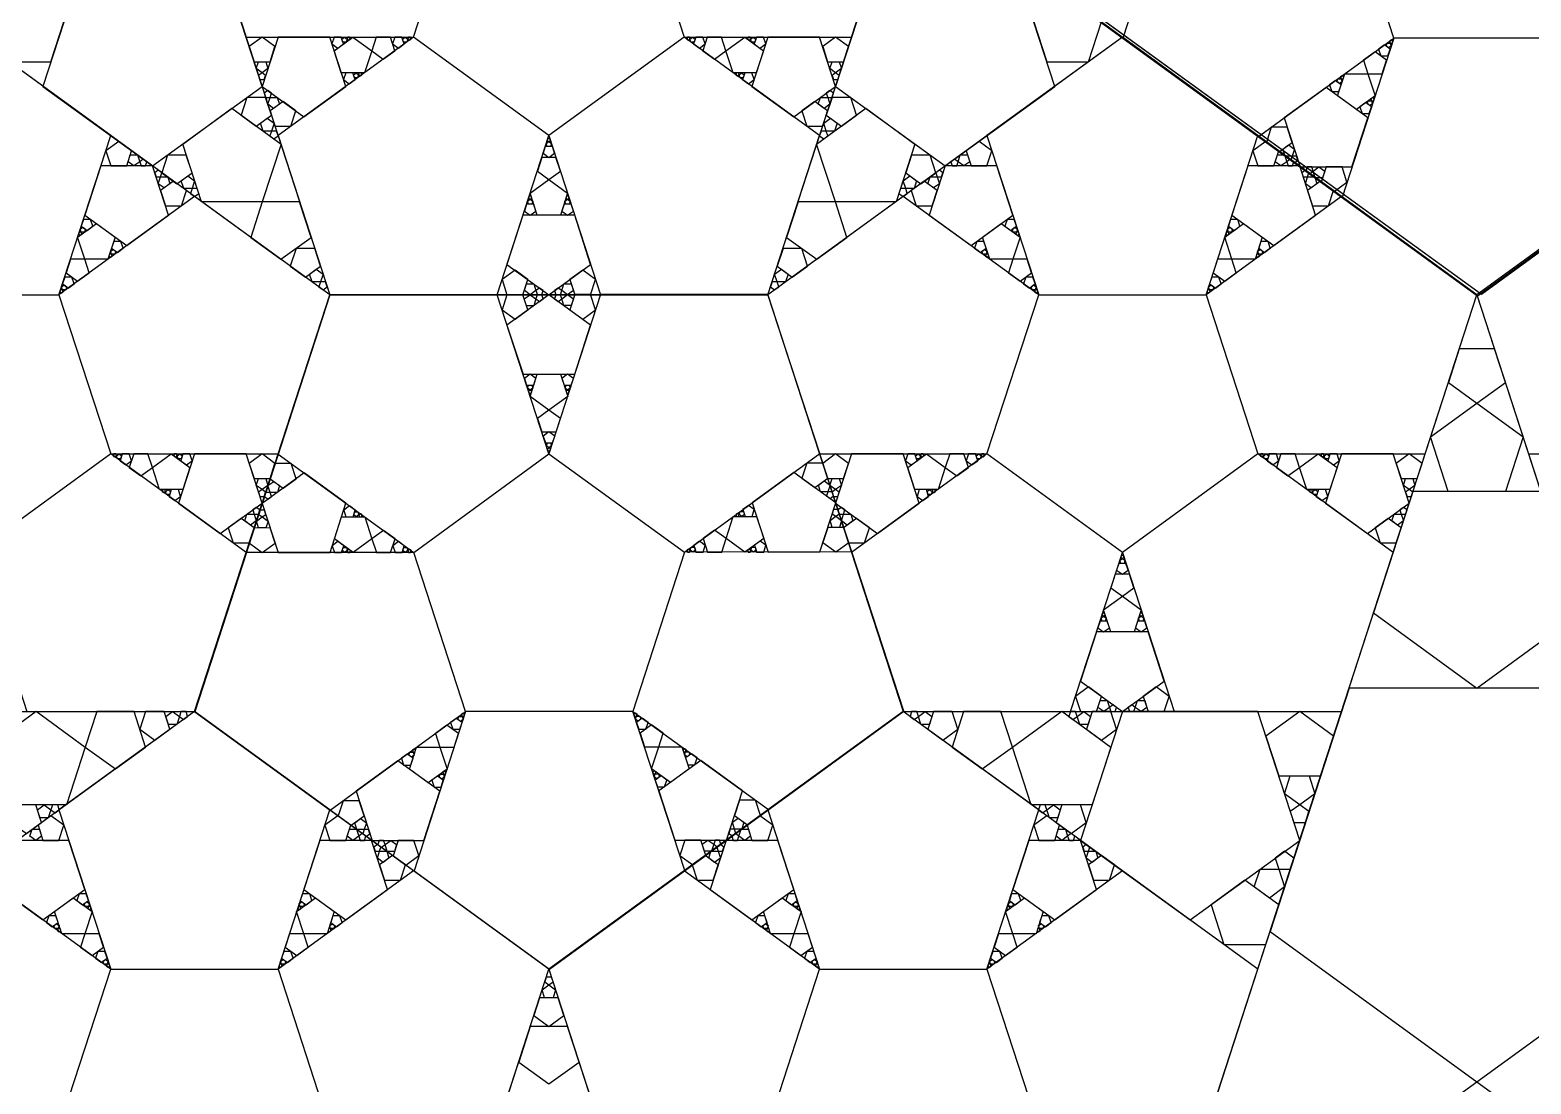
# Model space of a CAD drawing. Header units: inches. Extents: x -578 to 126, y -85 to 118.
# Drawn here: x -304.86 to -282.41, y -54.23 to -38.47 of the extents above; entities that cross this region are included whole.
import ezdxf

# ---------------------------------------------------------------- set-up
doc = ezdxf.new("R2010")
doc.units = ezdxf.units.IN
doc.header["$MEASUREMENT"] = 0
doc.layers.add('drawing', color=7, linetype='Continuous')

msp = doc.modelspace()

# ---------------------------------------------------------------- linework, layer by layer
for points in [[(-260.771, 26.668), (-246.895, -16.037), (-283.222, -42.43), (-319.55, -16.037), (-305.674, 26.668)], [(-283.214, -34.744), (-281.19, -36.215), (-281.963, -38.594), (-284.465, -38.594), (-285.239, -36.215)], [(-297.098, -40.05), (-299.123, -38.579), (-298.349, -36.2), (-295.847, -36.2), (-295.074, -38.579)], [(-303.649, -44.81), (-305.674, -46.281), (-307.698, -44.81), (-306.925, -42.43), (-304.423, -42.43)], [(-293.822, -42.43), (-291.798, -48.661), (-297.098, -52.512), (-302.398, -48.661), (-300.374, -42.43)], [(-290.547, -44.81), (-289.774, -42.43), (-287.271, -42.43), (-286.498, -44.81), (-288.522, -46.281)], [(-297.096, -44.809), (-295.07, -46.277), (-295.841, -48.658), (-298.343, -48.661), (-299.119, -46.282)], [(-301.147, -52.511), (-300.374, -54.891), (-302.398, -56.362), (-304.423, -54.891), (-303.649, -52.511)], [(-293.049, -52.511), (-290.547, -52.511), (-289.774, -54.891), (-291.798, -56.362), (-293.822, -54.891)]]:
    msp.add_lwpolyline(points, close=True)
at = {"layer": 'drawing'}
for points in [[(-305.679, 26.653), (-319.509, -16.067), (-283.153, -42.421), (-246.854, -15.989), (-260.776, 26.701)], [(-319.55, -16.037), (-355.877, -42.43), (-342.001, -85.135), (-297.098, -85.135), (-283.222, -42.43)], [(-319.55, -16.037), (-355.877, -42.43), (-342.001, -85.135), (-297.098, -85.135), (-283.222, -42.43)], [(-283.214, -42.445), (-269.338, -32.364), (-274.639, -16.052), (-291.79, -16.052), (-297.09, -32.364)], [(-291.757, -16.037), (-297.04, -32.355), (-283.153, -42.421), (-269.288, -32.325), (-274.606, -16.019)], [(-283.223, -42.43), (-269.347, -85.135), (-224.444, -85.135), (-210.568, -42.43), (-246.895, -16.037)], [(-283.222, -42.43), (-269.347, -85.135), (-224.444, -85.135), (-210.568, -42.43), (-246.895, -16.037)], [(-305.674, -58.742), (-288.522, -58.742), (-283.222, -42.43), (-297.098, -32.349), (-310.974, -42.43)], [(-297.098, -32.349), (-310.974, -42.43), (-305.674, -58.742), (-288.522, -58.742), (-283.222, -42.43)], [(-293.822, -42.43), (-291.798, -36.2), (-297.098, -32.349), (-302.398, -36.2), (-300.374, -42.43)], [(-293.822, -42.43), (-291.798, -36.2), (-297.098, -32.349), (-302.398, -36.2), (-300.374, -42.43)], [(-286.49, -32.364), (-288.514, -38.594), (-283.214, -42.445), (-277.914, -38.594), (-279.939, -32.364)], [(-286.49, -32.364), (-288.514, -38.594), (-283.214, -42.445), (-277.914, -38.594), (-279.939, -32.364)], [(-255.471, -42.43), (-269.347, -32.349), (-283.223, -42.43), (-277.922, -58.742), (-260.771, -58.742)], [(-269.347, -32.349), (-283.222, -42.43), (-277.922, -58.742), (-260.771, -58.742), (-255.471, -42.43)], [(-298.349, -36.2), (-300.374, -34.729), (-302.398, -36.2), (-301.625, -38.579), (-299.123, -38.579)], [(-295.074, -38.579), (-292.571, -38.579), (-291.798, -36.2), (-293.822, -34.729), (-295.847, -36.2)], [(-285.239, -36.215), (-287.741, -36.215), (-288.514, -38.594), (-286.49, -40.065), (-284.465, -38.594)], [(-302.012, -37.39), (-304.036, -37.39), (-304.662, -39.315), (-303.024, -40.505), (-301.386, -39.315)], [(-289.535, -39.315), (-290.16, -37.39), (-292.185, -37.39), (-292.81, -39.315), (-291.172, -40.505)], [(-289.535, -39.315), (-290.16, -37.39), (-292.185, -37.39), (-292.81, -39.315), (-291.172, -40.505)], [(-305.361, -38.352), (-305.168, -38.947), (-304.542, -38.947), (-304.349, -38.352), (-304.855, -37.984)], [(-289.654, -38.947), (-289.029, -38.947), (-288.835, -38.352), (-289.341, -37.984), (-289.847, -38.352)], [(-300.374, -42.43), (-305.674, -38.579), (-310.974, -42.43), (-308.949, -48.661), (-302.398, -48.661)], [(-300.374, -42.43), (-305.674, -38.579), (-310.974, -42.43), (-308.949, -48.661), (-302.398, -48.661)], [(-304.423, -42.43), (-303.649, -40.05), (-305.674, -38.579), (-307.698, -40.05), (-306.925, -42.43)], [(-301.193, -38.72), (-301.386, -38.579), (-301.579, -38.72), (-301.505, -38.947), (-301.266, -38.947)], [(-301.147, -38.579), (-301.386, -39.315), (-300.76, -39.769), (-300.135, -39.315), (-300.374, -38.579)], [(-301.147, -38.579), (-301.386, -39.315), (-300.76, -39.769), (-300.135, -39.315), (-300.374, -38.579)], [(-299.123, -38.579), (-301.147, -40.05), (-300.374, -42.43), (-297.871, -42.43), (-297.098, -40.05)], [(-300.308, -38.579), (-300.341, -38.681), (-300.255, -38.743), (-300.168, -38.681), (-300.201, -38.579)], [(-300.027, -38.578), (-299.746, -38.782), (-299.853, -39.112), (-300.201, -39.112), (-300.308, -38.782)], [(-300.154, -38.579), (-300.115, -38.607), (-300.13, -38.653), (-300.178, -38.653), (-300.192, -38.607)], [(-300.106, -38.579), (-300.115, -38.607), (-300.091, -38.625), (-300.067, -38.607), (-300.077, -38.579)], [(-299.68, -38.579), (-299.746, -38.782), (-299.574, -38.907), (-299.401, -38.782), (-299.467, -38.579)], [(-299.401, -38.579), (-299.434, -38.681), (-299.348, -38.743), (-299.262, -38.681), (-299.295, -38.579)], [(-299.247, -38.579), (-299.208, -38.607), (-299.223, -38.653), (-299.271, -38.653), (-299.286, -38.607)], [(-299.199, -38.579), (-299.208, -38.607), (-299.185, -38.625), (-299.161, -38.607), (-299.17, -38.579)], [(-297.098, -40.05), (-296.325, -42.43), (-293.822, -42.43), (-293.049, -40.05), (-295.074, -38.579)], [(-295.012, -38.625), (-294.988, -38.607), (-294.997, -38.579), (-295.026, -38.579), (-295.035, -38.607)], [(-294.973, -38.653), (-294.988, -38.607), (-294.949, -38.579), (-294.91, -38.607), (-294.925, -38.653)], [(-294.848, -38.743), (-294.762, -38.681), (-294.795, -38.579), (-294.901, -38.579), (-294.934, -38.681)], [(-294.623, -38.907), (-294.45, -38.782), (-294.516, -38.579), (-294.729, -38.579), (-294.795, -38.782)], [(-294.343, -39.112), (-294.45, -38.782), (-294.169, -38.578), (-293.888, -38.782), (-293.996, -39.112)], [(-294.105, -38.625), (-294.081, -38.607), (-294.09, -38.579), (-294.12, -38.579), (-294.129, -38.607)], [(-294.066, -38.653), (-294.081, -38.607), (-294.043, -38.579), (-294.004, -38.607), (-294.019, -38.653)], [(-293.436, -39.769), (-292.81, -39.315), (-293.049, -38.579), (-293.822, -38.579), (-294.061, -39.315)], [(-293.942, -38.743), (-293.855, -38.681), (-293.888, -38.579), (-293.995, -38.579), (-294.028, -38.681)], [(-291.798, -48.661), (-285.247, -48.661), (-283.222, -42.43), (-288.522, -38.579), (-293.822, -42.43)], [(-291.798, -48.661), (-285.247, -48.661), (-283.222, -42.43), (-288.522, -38.579), (-293.822, -42.43)], [(-292.617, -38.72), (-292.81, -38.579), (-293.004, -38.72), (-292.93, -38.947), (-292.691, -38.947)], [(-287.271, -42.43), (-286.498, -40.05), (-288.522, -38.579), (-290.547, -40.05), (-289.774, -42.43)], [(-284.465, -38.594), (-285.239, -40.974), (-283.214, -42.445), (-281.19, -40.974), (-281.963, -38.594)], [(-272.622, -42.43), (-277.922, -38.58), (-283.222, -42.43), (-281.198, -48.661), (-274.647, -48.661)], [(-272.622, -42.43), (-277.922, -38.58), (-283.222, -42.43), (-281.198, -48.661), (-274.647, -48.661)], [(-284.917, -38.922), (-284.851, -39.125), (-284.638, -39.125), (-284.572, -38.922), (-284.744, -38.797)], [(-284.691, -38.758), (-284.658, -38.86), (-284.552, -38.86), (-284.519, -38.758), (-284.605, -38.696)], [(-284.566, -38.667), (-284.518, -38.667), (-284.504, -38.713), (-284.542, -38.741), (-284.581, -38.713)], [(-284.528, -38.64), (-284.518, -38.667), (-284.489, -38.667), (-284.48, -38.64), (-284.504, -38.622)], [(-301.299, -39.049), (-301.386, -39.112), (-301.473, -39.049), (-301.44, -38.947), (-301.332, -38.947)], [(-292.723, -39.049), (-292.81, -39.112), (-292.897, -39.049), (-292.864, -38.947), (-292.757, -38.947)], [(-301.333, -39.151), (-301.386, -39.112), (-301.439, -39.151), (-301.419, -39.214), (-301.353, -39.214)], [(-300.135, -39.112), (-300.168, -39.214), (-300.082, -39.276), (-299.995, -39.214), (-300.028, -39.112)], [(-299.981, -39.112), (-299.942, -39.14), (-299.957, -39.186), (-300.004, -39.186), (-300.019, -39.14)], [(-299.933, -39.112), (-299.942, -39.14), (-299.918, -39.157), (-299.894, -39.14), (-299.903, -39.112)], [(-294.278, -39.157), (-294.254, -39.14), (-294.263, -39.112), (-294.293, -39.112), (-294.302, -39.14)], [(-294.24, -39.186), (-294.254, -39.14), (-294.216, -39.112), (-294.177, -39.14), (-294.192, -39.186)], [(-294.115, -39.276), (-294.029, -39.214), (-294.061, -39.112), (-294.168, -39.112), (-294.201, -39.214)], [(-292.757, -39.151), (-292.81, -39.112), (-292.864, -39.151), (-292.843, -39.214), (-292.777, -39.214)], [(-285.424, -39.291), (-285.391, -39.392), (-285.285, -39.392), (-285.252, -39.291), (-285.338, -39.229)], [(-285.3, -39.2), (-285.252, -39.2), (-285.237, -39.246), (-285.276, -39.274), (-285.314, -39.246)], [(-285.198, -39.125), (-284.851, -39.125), (-284.743, -39.455), (-285.024, -39.659), (-285.305, -39.455)], [(-285.261, -39.172), (-285.252, -39.2), (-285.223, -39.2), (-285.213, -39.172), (-285.237, -39.155)], [(-301.333, -39.479), (-301.612, -39.479), (-301.698, -39.744), (-301.472, -39.908), (-301.247, -39.744)], [(-301.333, -39.479), (-301.267, -39.479), (-301.247, -39.416), (-301.3, -39.377), (-301.353, -39.416)], [(-301.3, -39.581), (-301.267, -39.479), (-301.16, -39.479), (-301.126, -39.581), (-301.213, -39.644)], [(-293.037, -39.479), (-292.929, -39.479), (-292.896, -39.581), (-292.983, -39.644), (-293.07, -39.581)], [(-292.95, -39.416), (-292.929, -39.479), (-292.863, -39.479), (-292.843, -39.416), (-292.896, -39.377)], [(-292.499, -39.744), (-292.585, -39.479), (-292.863, -39.479), (-292.95, -39.744), (-292.724, -39.908)], [(-286.103, -39.784), (-285.864, -40.52), (-285.091, -40.52), (-284.852, -39.784), (-285.478, -39.33)], [(-286.103, -39.784), (-285.864, -40.52), (-285.091, -40.52), (-284.852, -39.784), (-285.478, -39.33)], [(-284.808, -39.502), (-284.799, -39.53), (-284.769, -39.53), (-284.76, -39.502), (-284.784, -39.484)], [(-301.102, -40.177), (-301.383, -41.042), (-302.292, -41.042), (-302.573, -40.177), (-301.837, -39.643)], [(-301.193, -39.91), (-300.954, -39.91), (-300.88, -39.683), (-301.073, -39.542), (-301.266, -39.683)], [(-293.316, -39.683), (-293.243, -39.91), (-293.004, -39.91), (-292.93, -39.683), (-293.123, -39.542)], [(-291.905, -41.042), (-292.814, -41.042), (-293.095, -40.177), (-292.359, -39.643), (-291.624, -40.177)], [(-284.971, -39.62), (-284.938, -39.722), (-284.832, -39.722), (-284.799, -39.62), (-284.885, -39.558)], [(-284.846, -39.53), (-284.799, -39.53), (-284.784, -39.575), (-284.823, -39.603), (-284.861, -39.575)], [(-301.207, -39.863), (-301.246, -39.982), (-301.371, -39.982), (-301.41, -39.863), (-301.309, -39.789)], [(-292.825, -39.982), (-292.95, -39.982), (-292.989, -39.863), (-292.888, -39.789), (-292.786, -39.863)], [(-286.058, -39.925), (-286.297, -39.925), (-286.37, -40.152), (-286.177, -40.293), (-285.984, -40.152)], [(-303.53, -40.137), (-303.723, -40.278), (-303.649, -40.505), (-303.41, -40.505), (-303.337, -40.278)], [(-301.169, -39.982), (-301.246, -39.982), (-301.27, -40.055), (-301.208, -40.1), (-301.146, -40.055)], [(-297.137, -40.169), (-297.098, -40.141), (-297.059, -40.169), (-297.074, -40.214), (-297.122, -40.214)], [(-297.122, -40.123), (-297.098, -40.141), (-297.074, -40.123), (-297.083, -40.095), (-297.113, -40.095)], [(-292.926, -40.055), (-292.95, -39.982), (-293.027, -39.982), (-293.051, -40.055), (-292.989, -40.1)], [(-290.547, -40.505), (-290.473, -40.278), (-290.666, -40.137), (-290.86, -40.278), (-290.786, -40.505)], [(-286.378, -40.137), (-286.572, -40.278), (-286.498, -40.505), (-286.259, -40.505), (-286.185, -40.278)], [(-303.25, -40.34), (-303.216, -40.442), (-303.303, -40.505), (-303.39, -40.442), (-303.357, -40.34)], [(-302.519, -40.341), (-302.798, -40.341), (-302.884, -40.606), (-302.659, -40.77), (-302.433, -40.606)], [(-297.27, -40.581), (-297.098, -40.706), (-296.926, -40.581), (-296.992, -40.378), (-297.205, -40.378)], [(-297.184, -40.315), (-297.098, -40.378), (-297.012, -40.315), (-297.045, -40.214), (-297.151, -40.214)], [(-291.312, -40.606), (-291.398, -40.341), (-291.677, -40.341), (-291.763, -40.606), (-291.537, -40.77)], [(-290.893, -40.505), (-290.98, -40.442), (-290.947, -40.34), (-290.839, -40.34), (-290.806, -40.442)], [(-286.098, -40.34), (-286.065, -40.442), (-286.152, -40.505), (-286.239, -40.442), (-286.205, -40.34)], [(-285.95, -40.254), (-285.983, -40.356), (-286.091, -40.356), (-286.124, -40.254), (-286.037, -40.191)], [(-285.918, -40.356), (-285.983, -40.356), (-286.004, -40.419), (-285.95, -40.457), (-285.897, -40.419)], [(-302.785, -41.24), (-303.024, -40.505), (-303.797, -40.505), (-304.036, -41.24), (-303.41, -41.695)], [(-303.163, -40.404), (-303.216, -40.442), (-303.196, -40.505), (-303.13, -40.505), (-303.11, -40.442)], [(-302.971, -40.669), (-302.905, -40.669), (-302.884, -40.606), (-302.938, -40.567), (-302.991, -40.606)], [(-290.399, -40.505), (-291.172, -40.505), (-291.411, -41.24), (-290.786, -41.695), (-290.16, -41.24)], [(-290.399, -40.505), (-291.172, -40.505), (-291.411, -41.24), (-290.786, -41.695), (-290.16, -41.24)], [(-291.312, -40.606), (-291.292, -40.669), (-291.226, -40.669), (-291.205, -40.606), (-291.259, -40.567)], [(-291, -40.505), (-290.98, -40.442), (-291.033, -40.404), (-291.086, -40.442), (-291.066, -40.505)], [(-285.633, -41.24), (-285.872, -40.505), (-286.646, -40.505), (-286.885, -41.24), (-286.259, -41.695)], [(-285.633, -41.24), (-285.872, -40.505), (-286.646, -40.505), (-286.885, -41.24), (-286.259, -41.695)], [(-286.012, -40.404), (-286.065, -40.442), (-286.045, -40.505), (-285.979, -40.505), (-285.958, -40.442)], [(-285.819, -40.669), (-285.753, -40.669), (-285.733, -40.606), (-285.786, -40.567), (-285.839, -40.606)], [(-285.725, -40.621), (-285.672, -40.582), (-285.692, -40.52), (-285.758, -40.52), (-285.778, -40.582)], [(-285.638, -40.684), (-285.672, -40.582), (-285.585, -40.519), (-285.498, -40.582), (-285.531, -40.684)], [(-285.358, -40.887), (-285.165, -40.747), (-285.239, -40.52), (-285.478, -40.52), (-285.551, -40.747)], [(-302.938, -40.771), (-302.905, -40.669), (-302.797, -40.669), (-302.764, -40.771), (-302.851, -40.834)], [(-302.83, -41.1), (-302.591, -41.1), (-302.518, -40.873), (-302.711, -40.732), (-302.904, -40.873)], [(-302.394, -40.725), (-302.433, -40.844), (-302.558, -40.844), (-302.597, -40.725), (-302.495, -40.651)], [(-302.356, -40.844), (-302.433, -40.844), (-302.456, -40.917), (-302.394, -40.962), (-302.332, -40.917)], [(-297.379, -40.91), (-297.098, -40.706), (-296.817, -40.91), (-296.924, -41.24), (-297.272, -41.24)], [(-291.74, -40.917), (-291.763, -40.844), (-291.84, -40.844), (-291.864, -40.917), (-291.802, -40.962)], [(-291.638, -40.844), (-291.763, -40.844), (-291.802, -40.725), (-291.701, -40.651), (-291.6, -40.725)], [(-291.679, -40.873), (-291.605, -41.1), (-291.366, -41.1), (-291.292, -40.873), (-291.485, -40.732)], [(-291.399, -40.669), (-291.292, -40.669), (-291.258, -40.771), (-291.345, -40.834), (-291.432, -40.771)], [(-285.786, -40.771), (-285.753, -40.669), (-285.646, -40.669), (-285.613, -40.771), (-285.7, -40.834)], [(-285.679, -41.1), (-285.44, -41.1), (-285.366, -40.873), (-285.56, -40.732), (-285.753, -40.873)], [(-303.649, -44.81), (-301.147, -44.81), (-300.374, -42.43), (-302.398, -40.959), (-304.423, -42.43)], [(-300.825, -41.042), (-301.383, -41.042), (-301.555, -41.572), (-301.104, -41.9), (-300.652, -41.572)], [(-297.417, -41.031), (-297.378, -41.003), (-297.34, -41.031), (-297.354, -41.076), (-297.402, -41.076)], [(-297.402, -40.986), (-297.378, -41.003), (-297.354, -40.986), (-297.364, -40.958), (-297.393, -40.958)], [(-296.857, -41.031), (-296.818, -41.003), (-296.779, -41.031), (-296.794, -41.076), (-296.842, -41.076)], [(-296.842, -40.986), (-296.818, -41.003), (-296.794, -40.986), (-296.803, -40.958), (-296.833, -40.958)], [(-289.774, -42.43), (-291.798, -40.959), (-293.822, -42.43), (-293.049, -44.81), (-290.547, -44.81)], [(-292.641, -41.572), (-292.814, -41.042), (-293.372, -41.042), (-293.544, -41.572), (-293.093, -41.9)], [(-286.498, -44.81), (-283.996, -44.81), (-283.222, -42.43), (-285.247, -40.959), (-287.271, -42.43)], [(-279.174, -42.43), (-281.198, -40.959), (-283.222, -42.43), (-282.449, -44.81), (-279.947, -44.81)], [(-297.724, -41.976), (-297.098, -42.43), (-296.473, -41.976), (-296.711, -41.24), (-297.485, -41.24)], [(-297.724, -41.976), (-297.098, -42.43), (-296.473, -41.976), (-296.711, -41.24), (-297.485, -41.24)], [(-297.464, -41.178), (-297.378, -41.24), (-297.292, -41.178), (-297.325, -41.076), (-297.431, -41.076)], [(-296.904, -41.178), (-296.818, -41.24), (-296.732, -41.178), (-296.765, -41.076), (-296.871, -41.076)], [(-303.69, -41.9), (-304.037, -41.9), (-304.145, -41.57), (-303.864, -41.365), (-303.583, -41.57)], [(-304.08, -41.523), (-304.089, -41.495), (-304.119, -41.495), (-304.128, -41.523), (-304.104, -41.54)], [(-304.042, -41.495), (-304.089, -41.495), (-304.104, -41.449), (-304.065, -41.421), (-304.027, -41.449)], [(-303.917, -41.404), (-303.95, -41.303), (-304.056, -41.303), (-304.089, -41.404), (-304.003, -41.467)], [(-290.052, -41.57), (-290.159, -41.9), (-290.506, -41.9), (-290.613, -41.57), (-290.333, -41.365)], [(-290.14, -41.303), (-290.246, -41.303), (-290.279, -41.404), (-290.193, -41.467), (-290.107, -41.404)], [(-290.092, -41.449), (-290.107, -41.495), (-290.155, -41.495), (-290.169, -41.449), (-290.131, -41.421)], [(-290.077, -41.495), (-290.107, -41.495), (-290.116, -41.523), (-290.092, -41.54), (-290.068, -41.523)], [(-286.539, -41.9), (-286.886, -41.9), (-286.993, -41.57), (-286.712, -41.365), (-286.431, -41.57)], [(-286.929, -41.523), (-286.938, -41.495), (-286.967, -41.495), (-286.976, -41.523), (-286.953, -41.54)], [(-286.89, -41.495), (-286.938, -41.495), (-286.953, -41.449), (-286.914, -41.421), (-286.875, -41.449)], [(-286.766, -41.404), (-286.798, -41.303), (-286.905, -41.303), (-286.938, -41.404), (-286.852, -41.467)], [(-303.464, -41.733), (-303.497, -41.632), (-303.603, -41.632), (-303.636, -41.733), (-303.55, -41.796)], [(-300.599, -41.736), (-300.878, -41.736), (-300.964, -42.001), (-300.739, -42.165), (-300.513, -42.001)], [(-293.232, -42.001), (-293.318, -41.736), (-293.597, -41.736), (-293.683, -42.001), (-293.458, -42.165)], [(-290.593, -41.632), (-290.7, -41.632), (-290.733, -41.733), (-290.646, -41.796), (-290.56, -41.733)], [(-286.312, -41.733), (-286.345, -41.632), (-286.452, -41.632), (-286.485, -41.733), (-286.398, -41.796)], [(-303.971, -42.102), (-304.037, -41.9), (-304.25, -41.9), (-304.316, -42.102), (-304.144, -42.228)], [(-303.627, -41.852), (-303.636, -41.824), (-303.665, -41.824), (-303.675, -41.852), (-303.651, -41.869)], [(-303.588, -41.824), (-303.636, -41.824), (-303.651, -41.779), (-303.612, -41.751), (-303.574, -41.779)], [(-290.545, -41.779), (-290.56, -41.824), (-290.608, -41.824), (-290.623, -41.779), (-290.584, -41.751)], [(-290.531, -41.824), (-290.56, -41.824), (-290.569, -41.852), (-290.545, -41.869), (-290.522, -41.852)], [(-289.946, -41.9), (-290.159, -41.9), (-290.225, -42.102), (-290.052, -42.228), (-289.88, -42.102)], [(-286.82, -42.102), (-286.886, -41.9), (-287.099, -41.9), (-287.165, -42.102), (-286.992, -42.228)], [(-286.476, -41.852), (-286.485, -41.824), (-286.514, -41.824), (-286.523, -41.852), (-286.499, -41.869)], [(-286.437, -41.824), (-286.485, -41.824), (-286.5, -41.779), (-286.461, -41.751), (-286.422, -41.779)], [(-304.197, -42.266), (-304.23, -42.165), (-304.336, -42.165), (-304.369, -42.266), (-304.283, -42.329)], [(-300.474, -42.12), (-300.513, -42.239), (-300.638, -42.239), (-300.676, -42.12), (-300.575, -42.046)], [(-297.604, -42.062), (-297.798, -42.203), (-297.724, -42.43), (-297.485, -42.43), (-297.411, -42.203)], [(-296.473, -42.43), (-296.399, -42.203), (-296.592, -42.062), (-296.785, -42.203), (-296.711, -42.43)], [(-293.558, -42.239), (-293.684, -42.239), (-293.722, -42.12), (-293.621, -42.046), (-293.52, -42.12)], [(-289.86, -42.165), (-289.966, -42.165), (-289.999, -42.266), (-289.913, -42.329), (-289.827, -42.266)], [(-287.046, -42.266), (-287.079, -42.165), (-287.185, -42.165), (-287.218, -42.266), (-287.132, -42.329)], [(-304.36, -42.385), (-304.37, -42.357), (-304.399, -42.357), (-304.408, -42.385), (-304.384, -42.402)], [(-304.322, -42.357), (-304.37, -42.357), (-304.384, -42.312), (-304.346, -42.284), (-304.307, -42.312)], [(-300.436, -42.239), (-300.513, -42.239), (-300.536, -42.312), (-300.474, -42.357), (-300.412, -42.312)], [(-297.324, -42.266), (-297.291, -42.368), (-297.378, -42.431), (-297.464, -42.368), (-297.431, -42.266)], [(-297.237, -42.329), (-297.291, -42.368), (-297.27, -42.43), (-297.205, -42.43), (-297.184, -42.368)], [(-296.926, -42.43), (-296.905, -42.368), (-296.959, -42.329), (-297.012, -42.368), (-296.992, -42.43)], [(-296.819, -42.431), (-296.905, -42.368), (-296.872, -42.266), (-296.765, -42.266), (-296.732, -42.368)], [(-293.66, -42.312), (-293.684, -42.239), (-293.76, -42.239), (-293.784, -42.312), (-293.722, -42.357)], [(-289.812, -42.312), (-289.827, -42.357), (-289.874, -42.357), (-289.889, -42.312), (-289.851, -42.284)], [(-289.797, -42.357), (-289.827, -42.357), (-289.836, -42.385), (-289.812, -42.402), (-289.788, -42.385)], [(-287.209, -42.385), (-287.218, -42.357), (-287.248, -42.357), (-287.257, -42.385), (-287.233, -42.402)], [(-287.17, -42.357), (-287.218, -42.357), (-287.233, -42.312), (-287.194, -42.284), (-287.156, -42.312)], [(-300.374, -42.432), (-302.392, -48.665), (-297.088, -52.51), (-291.792, -48.654), (-293.823, -42.425)], [(-297.096, -44.809), (-297.872, -42.43), (-300.374, -42.432), (-301.145, -44.813), (-299.119, -46.282)], [(-297.724, -42.429), (-297.798, -42.657), (-297.604, -42.797), (-297.411, -42.656), (-297.485, -42.429)], [(-296.473, -42.883), (-297.099, -42.429), (-297.724, -42.884), (-297.484, -43.619), (-296.711, -43.618)], [(-296.473, -42.883), (-297.099, -42.429), (-297.724, -42.884), (-297.484, -43.619), (-296.711, -43.618)], [(-297.378, -42.429), (-297.291, -42.492), (-297.324, -42.594), (-297.432, -42.594), (-297.465, -42.492)], [(-297.271, -42.429), (-297.291, -42.492), (-297.238, -42.53), (-297.185, -42.492), (-297.205, -42.429)], [(-295.07, -46.277), (-293.047, -44.804), (-293.823, -42.425), (-296.325, -42.428), (-297.096, -44.809)], [(-296.959, -42.53), (-296.906, -42.491), (-296.926, -42.429), (-296.992, -42.429), (-297.013, -42.491)], [(-296.873, -42.593), (-296.906, -42.491), (-296.819, -42.428), (-296.732, -42.491), (-296.765, -42.593)], [(-296.592, -42.796), (-296.399, -42.655), (-296.473, -42.428), (-296.712, -42.428), (-296.786, -42.656)], [(-283.648, -43.741), (-283.222, -44.05), (-282.796, -43.741), (-282.959, -43.24), (-283.486, -43.24)], [(-297.291, -43.682), (-297.378, -43.619), (-297.464, -43.682), (-297.431, -43.783), (-297.324, -43.783)], [(-296.816, -43.949), (-297.097, -44.153), (-297.378, -43.949), (-297.271, -43.619), (-296.924, -43.619)], [(-296.731, -43.681), (-296.817, -43.618), (-296.903, -43.681), (-296.87, -43.782), (-296.764, -43.782)], [(-297.339, -43.828), (-297.377, -43.857), (-297.416, -43.828), (-297.401, -43.783), (-297.354, -43.783)], [(-297.354, -43.874), (-297.377, -43.857), (-297.401, -43.874), (-297.392, -43.902), (-297.363, -43.902)], [(-296.778, -43.828), (-296.817, -43.856), (-296.856, -43.828), (-296.841, -43.782), (-296.793, -43.782)], [(-296.793, -43.873), (-296.817, -43.856), (-296.841, -43.873), (-296.832, -43.901), (-296.802, -43.901)], [(-296.924, -44.278), (-297.097, -44.153), (-297.269, -44.279), (-297.203, -44.481), (-296.99, -44.481)], [(-283.917, -44.554), (-283.222, -44.05), (-282.528, -44.554), (-282.793, -45.37), (-283.651, -45.37)], [(-297.01, -44.544), (-297.097, -44.481), (-297.183, -44.544), (-297.15, -44.645), (-297.043, -44.645)], [(-297.058, -44.69), (-297.096, -44.718), (-297.135, -44.69), (-297.12, -44.645), (-297.072, -44.645)], [(-305.674, -46.281), (-304.901, -48.661), (-302.398, -48.661), (-301.625, -46.281), (-303.649, -44.81)], [(-303.587, -44.855), (-303.563, -44.838), (-303.573, -44.81), (-303.602, -44.81), (-303.611, -44.838)], [(-303.549, -44.883), (-303.563, -44.838), (-303.525, -44.81), (-303.486, -44.838), (-303.501, -44.883)], [(-303.424, -44.974), (-303.338, -44.911), (-303.371, -44.81), (-303.477, -44.81), (-303.51, -44.911)], [(-303.198, -45.138), (-303.026, -45.013), (-303.092, -44.81), (-303.305, -44.81), (-303.371, -45.013)], [(-302.919, -45.343), (-303.026, -45.013), (-302.745, -44.809), (-302.464, -45.013), (-302.571, -45.343)], [(-302.681, -44.855), (-302.657, -44.838), (-302.666, -44.81), (-302.695, -44.81), (-302.704, -44.838)], [(-302.642, -44.883), (-302.657, -44.838), (-302.618, -44.81), (-302.58, -44.838), (-302.594, -44.883)], [(-302.012, -46), (-301.386, -45.545), (-301.625, -44.81), (-302.398, -44.81), (-302.637, -45.545)], [(-302.012, -46), (-301.386, -45.545), (-301.625, -44.81), (-302.398, -44.81), (-302.637, -45.545)], [(-302.517, -44.974), (-302.431, -44.911), (-302.464, -44.81), (-302.57, -44.81), (-302.603, -44.911)], [(-301.193, -44.951), (-301.386, -44.81), (-301.579, -44.951), (-301.505, -45.178), (-301.266, -45.178)], [(-297.073, -44.736), (-297.096, -44.718), (-297.12, -44.736), (-297.111, -44.764), (-297.082, -44.764)], [(-292.617, -44.951), (-292.81, -44.81), (-293.004, -44.951), (-292.93, -45.178), (-292.691, -45.178)], [(-292.571, -44.81), (-292.81, -45.545), (-292.185, -46), (-291.559, -45.545), (-291.798, -44.81)], [(-292.571, -44.81), (-292.81, -45.545), (-292.185, -46), (-291.559, -45.545), (-291.798, -44.81)], [(-290.547, -44.81), (-292.571, -46.281), (-291.798, -48.661), (-289.296, -48.661), (-288.522, -46.281)], [(-291.732, -44.81), (-291.765, -44.911), (-291.679, -44.974), (-291.593, -44.911), (-291.626, -44.81)], [(-291.451, -44.809), (-291.17, -45.013), (-291.278, -45.343), (-291.625, -45.343), (-291.732, -45.013)], [(-291.578, -44.81), (-291.539, -44.838), (-291.554, -44.883), (-291.602, -44.883), (-291.617, -44.838)], [(-291.53, -44.81), (-291.539, -44.838), (-291.516, -44.855), (-291.492, -44.838), (-291.501, -44.81)], [(-291.104, -44.81), (-291.17, -45.013), (-290.998, -45.138), (-290.826, -45.013), (-290.891, -44.81)], [(-290.826, -44.81), (-290.858, -44.911), (-290.772, -44.974), (-290.686, -44.911), (-290.719, -44.81)], [(-290.671, -44.81), (-290.633, -44.838), (-290.647, -44.883), (-290.695, -44.883), (-290.71, -44.838)], [(-290.624, -44.81), (-290.633, -44.838), (-290.609, -44.855), (-290.585, -44.838), (-290.594, -44.81)], [(-288.522, -46.281), (-287.749, -48.661), (-285.247, -48.661), (-284.473, -46.281), (-286.498, -44.81)], [(-286.436, -44.855), (-286.412, -44.838), (-286.421, -44.81), (-286.451, -44.81), (-286.46, -44.838)], [(-286.397, -44.883), (-286.412, -44.838), (-286.373, -44.81), (-286.335, -44.838), (-286.35, -44.883)], [(-286.272, -44.974), (-286.186, -44.911), (-286.219, -44.81), (-286.326, -44.81), (-286.359, -44.911)], [(-286.047, -45.138), (-285.874, -45.013), (-285.94, -44.81), (-286.153, -44.81), (-286.219, -45.013)], [(-285.767, -45.343), (-285.874, -45.013), (-285.594, -44.809), (-285.313, -45.013), (-285.42, -45.343)], [(-285.529, -44.855), (-285.506, -44.838), (-285.515, -44.81), (-285.544, -44.81), (-285.553, -44.838)], [(-285.491, -44.883), (-285.506, -44.838), (-285.467, -44.81), (-285.428, -44.838), (-285.443, -44.883)], [(-284.86, -46), (-284.235, -45.545), (-284.473, -44.81), (-285.247, -44.81), (-285.486, -45.545)], [(-284.86, -46), (-284.235, -45.545), (-284.473, -44.81), (-285.247, -44.81), (-285.486, -45.545)], [(-285.366, -44.974), (-285.28, -44.911), (-285.313, -44.81), (-285.419, -44.81), (-285.452, -44.911)], [(-284.041, -44.951), (-284.235, -44.81), (-284.428, -44.951), (-284.354, -45.178), (-284.115, -45.178)], [(-300.758, -45.094), (-301.383, -45.549), (-301.144, -46.284), (-300.37, -46.283), (-300.132, -45.547)], [(-300.878, -45.18), (-300.952, -44.953), (-301.191, -44.954), (-301.264, -45.181), (-301.071, -45.321)], [(-293.046, -46.275), (-292.808, -45.54), (-293.434, -45.086), (-294.059, -45.541), (-293.819, -46.276)], [(-293.046, -46.275), (-292.808, -45.54), (-293.434, -45.086), (-294.059, -45.541), (-293.819, -46.276)], [(-293.002, -44.945), (-293.24, -44.945), (-293.314, -45.172), (-293.121, -45.313), (-292.927, -45.172)], [(-301.299, -45.28), (-301.386, -45.343), (-301.473, -45.28), (-301.44, -45.178), (-301.332, -45.178)], [(-301.157, -45.385), (-301.264, -45.385), (-301.298, -45.283), (-301.211, -45.22), (-301.124, -45.282)], [(-292.894, -45.274), (-292.927, -45.376), (-293.034, -45.376), (-293.067, -45.274), (-292.981, -45.211)], [(-292.723, -45.28), (-292.81, -45.343), (-292.897, -45.28), (-292.864, -45.178), (-292.757, -45.178)], [(-284.148, -45.28), (-284.235, -45.343), (-284.321, -45.28), (-284.288, -45.178), (-284.181, -45.178)], [(-302.854, -45.388), (-302.83, -45.371), (-302.839, -45.343), (-302.868, -45.343), (-302.878, -45.371)], [(-302.815, -45.416), (-302.83, -45.371), (-302.791, -45.343), (-302.753, -45.371), (-302.767, -45.416)], [(-302.69, -45.507), (-302.604, -45.444), (-302.637, -45.343), (-302.744, -45.343), (-302.777, -45.444)], [(-301.333, -45.382), (-301.386, -45.343), (-301.439, -45.382), (-301.419, -45.444), (-301.353, -45.444)], [(-301.244, -45.447), (-301.264, -45.385), (-301.33, -45.385), (-301.351, -45.447), (-301.297, -45.486)], [(-292.861, -45.376), (-292.927, -45.376), (-292.947, -45.438), (-292.894, -45.477), (-292.841, -45.438)], [(-292.757, -45.382), (-292.81, -45.343), (-292.864, -45.382), (-292.843, -45.444), (-292.777, -45.444)], [(-291.559, -45.343), (-291.592, -45.444), (-291.506, -45.507), (-291.42, -45.444), (-291.453, -45.343)], [(-291.405, -45.343), (-291.366, -45.371), (-291.381, -45.416), (-291.429, -45.416), (-291.444, -45.371)], [(-291.357, -45.343), (-291.366, -45.371), (-291.342, -45.388), (-291.319, -45.371), (-291.328, -45.343)], [(-285.702, -45.388), (-285.679, -45.371), (-285.688, -45.343), (-285.717, -45.343), (-285.726, -45.371)], [(-285.664, -45.416), (-285.679, -45.371), (-285.64, -45.343), (-285.601, -45.371), (-285.616, -45.416)], [(-285.539, -45.507), (-285.453, -45.444), (-285.486, -45.343), (-285.592, -45.343), (-285.625, -45.444)], [(-284.768, -47.187), (-283.222, -48.31), (-281.677, -47.187), (-282.267, -45.37), (-284.178, -45.37)], [(-284.181, -45.382), (-284.235, -45.343), (-284.288, -45.382), (-284.267, -45.444), (-284.202, -45.444)], [(-301.892, -45.913), (-301.818, -46.14), (-301.579, -46.14), (-301.505, -45.913), (-301.699, -45.773)], [(-301.612, -45.709), (-301.505, -45.709), (-301.472, -45.811), (-301.559, -45.875), (-301.645, -45.811)], [(-301.525, -45.647), (-301.505, -45.709), (-301.439, -45.709), (-301.419, -45.647), (-301.472, -45.608)], [(-301.47, -45.814), (-301.383, -45.751), (-301.296, -45.814), (-301.329, -45.916), (-301.437, -45.916)], [(-301.436, -45.713), (-301.383, -45.751), (-301.33, -45.713), (-301.35, -45.65), (-301.416, -45.65)], [(-299.85, -45.75), (-299.743, -46.08), (-300.024, -46.284), (-300.305, -46.08), (-300.198, -45.75)], [(-300.079, -45.586), (-300.165, -45.649), (-300.132, -45.75), (-300.025, -45.75), (-299.993, -45.649)], [(-299.954, -45.676), (-299.939, -45.722), (-299.978, -45.75), (-300.016, -45.722), (-300.002, -45.676)], [(-299.915, -45.705), (-299.939, -45.722), (-299.93, -45.75), (-299.901, -45.75), (-299.891, -45.722)], [(-294.166, -46.278), (-294.447, -46.074), (-294.34, -45.744), (-293.993, -45.743), (-293.885, -46.074)], [(-294.261, -45.744), (-294.252, -45.716), (-294.275, -45.699), (-294.299, -45.716), (-294.29, -45.744)], [(-294.213, -45.744), (-294.252, -45.716), (-294.237, -45.67), (-294.189, -45.67), (-294.174, -45.716)], [(-294.059, -45.743), (-294.026, -45.642), (-294.112, -45.58), (-294.198, -45.642), (-294.165, -45.744)], [(-292.894, -45.805), (-292.807, -45.742), (-292.72, -45.805), (-292.754, -45.907), (-292.861, -45.907)], [(-292.861, -45.703), (-292.807, -45.742), (-292.754, -45.703), (-292.775, -45.641), (-292.84, -45.641)], [(-292.757, -45.709), (-292.691, -45.709), (-292.671, -45.647), (-292.724, -45.608), (-292.777, -45.647)], [(-292.724, -45.811), (-292.691, -45.709), (-292.584, -45.709), (-292.551, -45.811), (-292.638, -45.875)], [(-292.617, -46.14), (-292.378, -46.14), (-292.304, -45.913), (-292.497, -45.773), (-292.691, -45.913)], [(-284.741, -45.913), (-284.667, -46.14), (-284.428, -46.14), (-284.354, -45.913), (-284.547, -45.773)], [(-284.461, -45.709), (-284.354, -45.709), (-284.32, -45.811), (-284.407, -45.875), (-284.494, -45.811)], [(-284.374, -45.647), (-284.354, -45.709), (-284.288, -45.709), (-284.267, -45.647), (-284.321, -45.608)], [(-301.576, -46.144), (-301.383, -46.284), (-301.189, -46.143), (-301.263, -45.916), (-301.502, -45.917)], [(-299.571, -45.954), (-299.743, -46.08), (-299.677, -46.282), (-299.464, -46.282), (-299.398, -46.079)], [(-294.513, -46.277), (-294.447, -46.074), (-294.619, -45.949), (-294.792, -46.074), (-294.726, -46.277)], [(-293, -46.135), (-292.807, -46.275), (-292.614, -46.134), (-292.688, -45.907), (-292.927, -45.907)], [(-300.251, -46.119), (-300.337, -46.182), (-300.304, -46.283), (-300.198, -46.283), (-300.165, -46.182)], [(-300.126, -46.209), (-300.112, -46.255), (-300.15, -46.283), (-300.189, -46.255), (-300.174, -46.209)], [(-299.345, -46.118), (-299.431, -46.181), (-299.398, -46.282), (-299.291, -46.282), (-299.259, -46.181)], [(-299.22, -46.208), (-299.205, -46.254), (-299.244, -46.282), (-299.282, -46.254), (-299.268, -46.209)], [(-294.946, -46.277), (-294.984, -46.249), (-294.97, -46.204), (-294.922, -46.204), (-294.907, -46.249)], [(-294.791, -46.277), (-294.759, -46.176), (-294.845, -46.113), (-294.931, -46.176), (-294.898, -46.277)], [(-294.039, -46.276), (-294.078, -46.248), (-294.063, -46.203), (-294.015, -46.203), (-294, -46.248)], [(-293.885, -46.276), (-293.852, -46.175), (-293.938, -46.112), (-294.024, -46.175), (-293.991, -46.276)], [(-299.119, -46.282), (-301.621, -46.284), (-302.392, -48.665), (-300.366, -50.134), (-298.343, -48.661)], [(-300.088, -46.238), (-300.112, -46.255), (-300.102, -46.283), (-300.073, -46.283), (-300.064, -46.255)], [(-299.181, -46.237), (-299.205, -46.254), (-299.196, -46.282), (-299.167, -46.282), (-299.158, -46.254)], [(-295.841, -48.658), (-293.815, -50.127), (-291.792, -48.654), (-292.568, -46.275), (-295.07, -46.277)], [(-294.993, -46.277), (-294.984, -46.249), (-295.008, -46.232), (-295.032, -46.249), (-295.023, -46.277)], [(-294.087, -46.276), (-294.078, -46.248), (-294.102, -46.231), (-294.125, -46.248), (-294.116, -46.276)], [(-288.609, -46.546), (-288.522, -46.609), (-288.436, -46.546), (-288.469, -46.445), (-288.576, -46.445)], [(-288.561, -46.399), (-288.522, -46.371), (-288.484, -46.399), (-288.498, -46.445), (-288.546, -46.445)], [(-288.546, -46.354), (-288.522, -46.371), (-288.499, -46.354), (-288.508, -46.326), (-288.537, -46.326)], [(-288.695, -46.811), (-288.522, -46.936), (-288.35, -46.811), (-288.416, -46.609), (-288.629, -46.609)], [(-288.803, -47.141), (-288.522, -46.936), (-288.241, -47.141), (-288.349, -47.471), (-288.696, -47.471)], [(-288.889, -47.408), (-288.803, -47.471), (-288.716, -47.408), (-288.749, -47.307), (-288.856, -47.307)], [(-288.841, -47.261), (-288.803, -47.233), (-288.764, -47.261), (-288.779, -47.307), (-288.826, -47.307)], [(-288.826, -47.216), (-288.803, -47.233), (-288.779, -47.216), (-288.788, -47.188), (-288.817, -47.188)], [(-288.328, -47.408), (-288.242, -47.471), (-288.156, -47.408), (-288.189, -47.307), (-288.296, -47.307)], [(-288.281, -47.261), (-288.242, -47.233), (-288.204, -47.261), (-288.218, -47.307), (-288.266, -47.307)], [(-288.266, -47.216), (-288.242, -47.233), (-288.219, -47.216), (-288.228, -47.188), (-288.257, -47.188)], [(-289.148, -48.206), (-288.522, -48.661), (-287.897, -48.206), (-288.136, -47.471), (-288.909, -47.471)], [(-289.029, -48.293), (-289.222, -48.434), (-289.148, -48.661), (-288.909, -48.661), (-288.835, -48.434)], [(-287.897, -48.661), (-287.823, -48.434), (-288.016, -48.293), (-288.21, -48.434), (-288.136, -48.661)], [(-286.315, -51.946), (-283.222, -54.194), (-280.129, -51.946), (-281.31, -48.31), (-285.134, -48.31)], [(-302.398, -48.661), (-307.698, -52.512), (-305.674, -58.742), (-299.123, -58.742), (-297.098, -52.512)], [(-302.398, -48.661), (-307.698, -52.511), (-305.674, -58.742), (-299.123, -58.742), (-297.098, -52.511)], [(-304.766, -48.657), (-304.03, -49.191), (-304.311, -50.056), (-305.221, -50.056), (-305.501, -49.191)], [(-301.147, -52.511), (-300.374, -50.132), (-302.398, -48.661), (-304.423, -50.132), (-303.649, -52.511)], [(-303.858, -48.661), (-304.03, -49.191), (-303.579, -49.519), (-303.128, -49.191), (-303.3, -48.661)], [(-303.128, -48.661), (-303.214, -48.926), (-302.989, -49.09), (-302.763, -48.926), (-302.849, -48.661)], [(-302.724, -48.66), (-302.623, -48.734), (-302.662, -48.853), (-302.787, -48.853), (-302.825, -48.734)], [(-302.599, -48.661), (-302.623, -48.734), (-302.561, -48.779), (-302.499, -48.734), (-302.522, -48.661)], [(-298.343, -48.661), (-299.114, -51.041), (-297.088, -52.51), (-295.065, -51.037), (-295.841, -48.658)], [(-298.405, -48.706), (-298.396, -48.734), (-298.367, -48.734), (-298.358, -48.706), (-298.382, -48.689)], [(-297.098, -52.512), (-295.074, -58.742), (-288.522, -58.742), (-286.498, -52.512), (-291.798, -48.661)], [(-297.098, -52.511), (-295.074, -58.742), (-288.522, -58.742), (-286.498, -52.511), (-291.798, -48.661)], [(-295.817, -48.731), (-295.788, -48.731), (-295.779, -48.703), (-295.803, -48.686), (-295.826, -48.703)], [(-290.547, -52.511), (-289.774, -50.132), (-291.798, -48.661), (-293.822, -50.132), (-293.049, -52.511)], [(-291.635, -48.779), (-291.573, -48.734), (-291.597, -48.661), (-291.674, -48.661), (-291.698, -48.734)], [(-291.535, -48.853), (-291.573, -48.734), (-291.472, -48.66), (-291.371, -48.734), (-291.409, -48.853)], [(-291.208, -49.09), (-290.982, -48.926), (-291.068, -48.661), (-291.347, -48.661), (-291.433, -48.926)], [(-290.617, -49.519), (-290.166, -49.191), (-290.338, -48.661), (-290.896, -48.661), (-291.068, -49.191)], [(-289.885, -50.056), (-290.166, -49.191), (-289.43, -48.657), (-288.695, -49.191), (-288.976, -50.056)], [(-289.262, -48.779), (-289.2, -48.734), (-289.224, -48.661), (-289.3, -48.661), (-289.324, -48.734)], [(-289.161, -48.853), (-289.2, -48.734), (-289.099, -48.66), (-288.997, -48.734), (-289.036, -48.853)], [(-287.51, -51.776), (-285.872, -50.586), (-286.498, -48.661), (-288.522, -48.661), (-289.148, -50.586)], [(-287.51, -51.776), (-285.872, -50.586), (-286.498, -48.661), (-288.522, -48.661), (-289.148, -50.586)], [(-288.834, -49.09), (-288.609, -48.926), (-288.695, -48.661), (-288.974, -48.661), (-289.06, -48.926)], [(-288.748, -48.496), (-288.715, -48.598), (-288.802, -48.661), (-288.889, -48.598), (-288.856, -48.496)], [(-288.662, -48.559), (-288.715, -48.598), (-288.695, -48.661), (-288.629, -48.661), (-288.609, -48.598)], [(-288.35, -48.661), (-288.33, -48.598), (-288.383, -48.559), (-288.436, -48.598), (-288.416, -48.661)], [(-288.243, -48.661), (-288.33, -48.598), (-288.297, -48.496), (-288.189, -48.496), (-288.156, -48.598)], [(-285.366, -49.028), (-285.872, -48.661), (-286.378, -49.028), (-286.185, -49.623), (-285.56, -49.623)], [(-298.794, -48.989), (-298.728, -49.192), (-298.515, -49.191), (-298.449, -48.989), (-298.622, -48.864)], [(-298.569, -48.825), (-298.536, -48.926), (-298.429, -48.926), (-298.396, -48.825), (-298.483, -48.762)], [(-298.444, -48.734), (-298.396, -48.734), (-298.381, -48.779), (-298.42, -48.807), (-298.459, -48.779)], [(-295.803, -48.777), (-295.788, -48.731), (-295.74, -48.731), (-295.725, -48.776), (-295.764, -48.805)], [(-295.755, -48.923), (-295.648, -48.923), (-295.615, -48.822), (-295.701, -48.759), (-295.788, -48.822)], [(-295.668, -49.188), (-295.455, -49.188), (-295.389, -48.985), (-295.562, -48.86), (-295.734, -48.986)], [(-299.302, -49.359), (-299.269, -49.46), (-299.162, -49.46), (-299.129, -49.358), (-299.215, -49.296)], [(-299.177, -49.268), (-299.129, -49.268), (-299.114, -49.313), (-299.153, -49.341), (-299.192, -49.313)], [(-299.075, -49.192), (-298.728, -49.192), (-298.62, -49.522), (-298.901, -49.726), (-299.182, -49.522)], [(-299.138, -49.24), (-299.129, -49.268), (-299.1, -49.267), (-299.091, -49.24), (-299.114, -49.222)], [(-295.562, -49.518), (-295.455, -49.188), (-295.108, -49.188), (-295, -49.518), (-295.281, -49.722)], [(-295.083, -49.263), (-295.054, -49.263), (-295.045, -49.235), (-295.069, -49.218), (-295.092, -49.235)], [(-295.069, -49.309), (-295.054, -49.263), (-295.006, -49.263), (-294.991, -49.309), (-295.03, -49.337)], [(-295.021, -49.455), (-294.914, -49.455), (-294.881, -49.354), (-294.967, -49.291), (-295.054, -49.354)], [(-299.98, -49.852), (-299.74, -50.588), (-298.967, -50.587), (-298.729, -49.851), (-299.355, -49.397)], [(-299.98, -49.852), (-299.74, -50.588), (-298.967, -50.587), (-298.729, -49.851), (-299.355, -49.397)], [(-298.723, -49.596), (-298.675, -49.596), (-298.661, -49.642), (-298.699, -49.67), (-298.738, -49.642)], [(-298.685, -49.568), (-298.675, -49.596), (-298.646, -49.596), (-298.637, -49.568), (-298.661, -49.551)], [(-295.536, -49.593), (-295.507, -49.593), (-295.498, -49.565), (-295.521, -49.548), (-295.545, -49.565)], [(-295.521, -49.638), (-295.507, -49.593), (-295.459, -49.593), (-295.444, -49.638), (-295.483, -49.667)], [(-295.213, -50.583), (-294.44, -50.582), (-294.202, -49.846), (-294.828, -49.392), (-295.453, -49.848)], [(-295.213, -50.583), (-294.44, -50.582), (-294.202, -49.846), (-294.828, -49.392), (-295.453, -49.848)], [(-298.848, -49.687), (-298.815, -49.789), (-298.708, -49.789), (-298.676, -49.687), (-298.762, -49.625)], [(-295.473, -49.785), (-295.367, -49.785), (-295.334, -49.684), (-295.42, -49.621), (-295.506, -49.684)], [(-285.645, -49.891), (-285.872, -50.056), (-286.1, -49.891), (-286.013, -49.623), (-285.732, -49.623)], [(-299.934, -49.993), (-300.173, -49.993), (-300.247, -50.22), (-300.053, -50.361), (-299.86, -50.22)], [(-293.934, -50.214), (-294.008, -49.987), (-294.247, -49.987), (-294.321, -50.214), (-294.127, -50.354)], [(-305.048, -50.056), (-305.134, -50.321), (-304.909, -50.485), (-304.683, -50.321), (-304.769, -50.056)], [(-304.644, -50.055), (-304.543, -50.129), (-304.582, -50.248), (-304.707, -50.248), (-304.746, -50.129)], [(-304.423, -50.586), (-304.349, -50.359), (-304.542, -50.218), (-304.735, -50.359), (-304.662, -50.586)], [(-304.519, -50.056), (-304.543, -50.129), (-304.481, -50.174), (-304.419, -50.129), (-304.442, -50.056)], [(-300.254, -50.218), (-300.448, -50.359), (-300.374, -50.586), (-300.135, -50.586), (-300.061, -50.359)], [(-299.826, -50.322), (-299.859, -50.424), (-299.967, -50.424), (-300, -50.322), (-299.913, -50.259)], [(-294.214, -50.418), (-294.321, -50.418), (-294.354, -50.316), (-294.268, -50.253), (-294.181, -50.316)], [(-293.822, -50.586), (-293.749, -50.359), (-293.942, -50.218), (-294.135, -50.359), (-294.061, -50.586)], [(-289.654, -50.218), (-289.847, -50.359), (-289.774, -50.586), (-289.535, -50.586), (-289.461, -50.359)], [(-289.715, -50.174), (-289.653, -50.129), (-289.677, -50.056), (-289.754, -50.056), (-289.777, -50.129)], [(-289.614, -50.248), (-289.653, -50.129), (-289.552, -50.055), (-289.451, -50.129), (-289.489, -50.248)], [(-289.287, -50.485), (-289.062, -50.321), (-289.148, -50.056), (-289.427, -50.056), (-289.513, -50.321)], [(-285.733, -50.157), (-285.872, -50.056), (-286.012, -50.157), (-285.959, -50.321), (-285.786, -50.321)], [(-304.769, -50.587), (-304.856, -50.524), (-304.822, -50.421), (-304.715, -50.421), (-304.682, -50.524)], [(-299.974, -50.421), (-299.941, -50.524), (-300.028, -50.587), (-300.114, -50.524), (-300.081, -50.421)], [(-299.888, -50.485), (-299.941, -50.524), (-299.92, -50.586), (-299.855, -50.586), (-299.834, -50.524)], [(-299.794, -50.424), (-299.859, -50.424), (-299.88, -50.487), (-299.826, -50.525), (-299.773, -50.486)], [(-294.301, -50.481), (-294.321, -50.418), (-294.387, -50.418), (-294.407, -50.481), (-294.354, -50.519)], [(-294.276, -50.586), (-294.255, -50.524), (-294.309, -50.485), (-294.362, -50.524), (-294.342, -50.586)], [(-294.169, -50.587), (-294.255, -50.524), (-294.222, -50.421), (-294.115, -50.421), (-294.082, -50.524)], [(-289.374, -50.421), (-289.341, -50.524), (-289.427, -50.587), (-289.514, -50.524), (-289.481, -50.421)], [(-289.287, -50.485), (-289.341, -50.524), (-289.32, -50.586), (-289.254, -50.586), (-289.234, -50.524)], [(-304.275, -50.586), (-305.048, -50.586), (-305.287, -51.322), (-304.662, -51.776), (-304.036, -51.322)], [(-299.509, -51.322), (-299.748, -50.586), (-300.521, -50.586), (-300.76, -51.322), (-300.135, -51.776)], [(-299.509, -51.322), (-299.748, -50.586), (-300.521, -50.586), (-300.76, -51.322), (-300.135, -51.776)], [(-299.695, -50.75), (-299.629, -50.75), (-299.609, -50.687), (-299.662, -50.649), (-299.715, -50.687)], [(-299.601, -50.689), (-299.547, -50.65), (-299.568, -50.587), (-299.634, -50.587), (-299.654, -50.65)], [(-299.514, -50.752), (-299.547, -50.65), (-299.461, -50.587), (-299.374, -50.65), (-299.407, -50.752)], [(-299.234, -50.955), (-299.04, -50.814), (-299.115, -50.587), (-299.353, -50.587), (-299.427, -50.815)], [(-295.066, -50.583), (-295.139, -50.81), (-294.946, -50.95), (-294.753, -50.81), (-294.827, -50.582)], [(-294.719, -50.582), (-294.633, -50.645), (-294.666, -50.747), (-294.773, -50.747), (-294.806, -50.645)], [(-293.675, -50.586), (-294.448, -50.586), (-294.687, -51.322), (-294.061, -51.776), (-293.436, -51.322)], [(-293.675, -50.586), (-294.448, -50.586), (-294.687, -51.322), (-294.061, -51.776), (-293.436, -51.322)], [(-294.612, -50.582), (-294.633, -50.645), (-294.579, -50.683), (-294.526, -50.645), (-294.546, -50.582)], [(-294.587, -50.687), (-294.567, -50.75), (-294.501, -50.75), (-294.481, -50.687), (-294.534, -50.649)], [(-288.909, -51.322), (-289.148, -50.586), (-289.921, -50.586), (-290.16, -51.322), (-289.535, -51.776)], [(-288.909, -51.322), (-289.148, -50.586), (-289.921, -50.586), (-290.16, -51.322), (-289.535, -51.776)], [(-289.095, -50.75), (-289.029, -50.75), (-289.009, -50.687), (-289.062, -50.649), (-289.115, -50.687)], [(-299.662, -50.852), (-299.629, -50.75), (-299.522, -50.75), (-299.489, -50.852), (-299.575, -50.915)], [(-299.555, -51.181), (-299.316, -51.181), (-299.242, -50.954), (-299.435, -50.813), (-299.629, -50.954)], [(-294.954, -50.954), (-294.88, -51.181), (-294.641, -51.181), (-294.568, -50.954), (-294.761, -50.813)], [(-294.674, -50.75), (-294.567, -50.75), (-294.534, -50.852), (-294.621, -50.915), (-294.708, -50.852)], [(-289.062, -50.852), (-289.029, -50.75), (-288.922, -50.75), (-288.888, -50.852), (-288.975, -50.915)], [(-288.955, -51.181), (-288.716, -51.181), (-288.642, -50.954), (-288.835, -50.813), (-289.029, -50.954)], [(-286.237, -50.851), (-286.184, -51.015), (-286.012, -51.015), (-285.958, -50.851), (-286.098, -50.75)], [(-303.649, -52.511), (-305.674, -51.041), (-307.698, -52.511), (-306.925, -54.891), (-304.423, -54.891)], [(-300.374, -54.891), (-297.871, -54.891), (-297.098, -52.511), (-299.123, -51.041), (-301.147, -52.511)], [(-293.049, -52.511), (-295.074, -51.041), (-297.098, -52.511), (-296.325, -54.891), (-293.822, -54.891)], [(-289.774, -54.891), (-287.271, -54.891), (-286.498, -52.511), (-288.522, -51.041), (-290.547, -52.511)], [(-286.465, -51.015), (-286.184, -51.015), (-286.097, -51.282), (-286.325, -51.448), (-286.552, -51.282)], [(-304.016, -51.384), (-304.122, -51.384), (-304.155, -51.485), (-304.069, -51.548), (-303.983, -51.485)], [(-300.641, -51.485), (-300.674, -51.384), (-300.781, -51.384), (-300.814, -51.485), (-300.727, -51.548)], [(-293.415, -51.384), (-293.522, -51.384), (-293.555, -51.485), (-293.469, -51.548), (-293.383, -51.485)], [(-290.041, -51.485), (-290.074, -51.384), (-290.181, -51.384), (-290.213, -51.485), (-290.127, -51.548)], [(-287.197, -51.549), (-287.004, -52.144), (-286.378, -52.144), (-286.185, -51.549), (-286.691, -51.181)], [(-303.927, -51.651), (-304.035, -51.981), (-304.382, -51.981), (-304.489, -51.651), (-304.208, -51.447)], [(-303.968, -51.531), (-303.983, -51.576), (-304.03, -51.576), (-304.045, -51.531), (-304.006, -51.503)], [(-303.953, -51.576), (-303.983, -51.576), (-303.992, -51.604), (-303.968, -51.621), (-303.944, -51.604)], [(-300.414, -51.981), (-300.762, -51.981), (-300.869, -51.651), (-300.588, -51.447), (-300.307, -51.651)], [(-300.805, -51.604), (-300.814, -51.576), (-300.843, -51.576), (-300.852, -51.604), (-300.828, -51.621)], [(-300.766, -51.576), (-300.814, -51.576), (-300.829, -51.531), (-300.79, -51.503), (-300.751, -51.531)], [(-293.327, -51.651), (-293.435, -51.981), (-293.782, -51.981), (-293.889, -51.651), (-293.608, -51.447)], [(-293.368, -51.531), (-293.382, -51.576), (-293.43, -51.576), (-293.445, -51.531), (-293.406, -51.503)], [(-293.353, -51.576), (-293.382, -51.576), (-293.391, -51.604), (-293.368, -51.621), (-293.344, -51.604)], [(-289.814, -51.981), (-290.162, -51.981), (-290.269, -51.651), (-289.988, -51.447), (-289.707, -51.651)], [(-290.205, -51.604), (-290.214, -51.576), (-290.243, -51.576), (-290.252, -51.604), (-290.228, -51.621)], [(-290.166, -51.576), (-290.214, -51.576), (-290.228, -51.531), (-290.19, -51.503), (-290.151, -51.531)], [(-304.469, -51.713), (-304.575, -51.713), (-304.608, -51.815), (-304.522, -51.877), (-304.436, -51.815)], [(-304.421, -51.86), (-304.436, -51.906), (-304.484, -51.906), (-304.498, -51.86), (-304.46, -51.832)], [(-300.313, -51.906), (-300.361, -51.906), (-300.375, -51.86), (-300.337, -51.832), (-300.298, -51.86)], [(-300.188, -51.815), (-300.221, -51.713), (-300.327, -51.713), (-300.36, -51.815), (-300.274, -51.877)], [(-293.869, -51.713), (-293.975, -51.713), (-294.008, -51.815), (-293.922, -51.877), (-293.836, -51.815)], [(-293.821, -51.86), (-293.836, -51.906), (-293.884, -51.906), (-293.898, -51.86), (-293.86, -51.832)], [(-289.713, -51.906), (-289.76, -51.906), (-289.775, -51.86), (-289.736, -51.832), (-289.698, -51.86)], [(-289.588, -51.815), (-289.621, -51.713), (-289.727, -51.713), (-289.76, -51.815), (-289.674, -51.877)], [(-304.406, -51.906), (-304.436, -51.906), (-304.445, -51.934), (-304.421, -51.951), (-304.397, -51.934)], [(-303.822, -51.981), (-304.035, -51.981), (-304.101, -52.184), (-303.928, -52.309), (-303.756, -52.184)], [(-300.696, -52.184), (-300.762, -51.981), (-300.975, -51.981), (-301.041, -52.184), (-300.868, -52.309)], [(-300.351, -51.934), (-300.361, -51.906), (-300.39, -51.906), (-300.399, -51.934), (-300.375, -51.951)], [(-293.806, -51.906), (-293.836, -51.906), (-293.845, -51.934), (-293.821, -51.951), (-293.797, -51.934)], [(-293.221, -51.981), (-293.435, -51.981), (-293.5, -52.184), (-293.328, -52.309), (-293.156, -52.184)], [(-290.096, -52.184), (-290.162, -51.981), (-290.375, -51.981), (-290.44, -52.184), (-290.268, -52.309)], [(-289.751, -51.934), (-289.76, -51.906), (-289.79, -51.906), (-289.799, -51.934), (-289.775, -51.951)], [(-303.735, -52.246), (-303.842, -52.246), (-303.875, -52.348), (-303.789, -52.41), (-303.703, -52.348)], [(-300.921, -52.348), (-300.954, -52.246), (-301.061, -52.246), (-301.094, -52.348), (-301.008, -52.41)], [(-293.135, -52.246), (-293.242, -52.246), (-293.275, -52.348), (-293.189, -52.41), (-293.102, -52.348)], [(-290.321, -52.348), (-290.354, -52.246), (-290.461, -52.246), (-290.494, -52.348), (-290.407, -52.41)], [(-303.688, -52.393), (-303.702, -52.438), (-303.75, -52.438), (-303.765, -52.393), (-303.726, -52.365)], [(-303.673, -52.438), (-303.702, -52.438), (-303.711, -52.466), (-303.688, -52.484), (-303.664, -52.466)], [(-301.085, -52.466), (-301.094, -52.438), (-301.123, -52.438), (-301.132, -52.466), (-301.109, -52.484)], [(-301.046, -52.438), (-301.094, -52.438), (-301.109, -52.393), (-301.07, -52.365), (-301.031, -52.393)], [(-293.087, -52.393), (-293.102, -52.438), (-293.15, -52.438), (-293.165, -52.393), (-293.126, -52.365)], [(-293.073, -52.438), (-293.102, -52.438), (-293.111, -52.466), (-293.088, -52.484), (-293.064, -52.466)], [(-290.485, -52.466), (-290.494, -52.438), (-290.523, -52.438), (-290.532, -52.466), (-290.508, -52.484)], [(-290.446, -52.438), (-290.494, -52.438), (-290.509, -52.393), (-290.47, -52.365), (-290.431, -52.393)], [(-297.16, -52.703), (-297.098, -52.748), (-297.036, -52.703), (-297.06, -52.63), (-297.136, -52.63)], [(-297.324, -53.206), (-297.098, -53.369), (-296.873, -53.206), (-296.959, -52.94), (-297.237, -52.94)], [(-297.199, -52.821), (-297.098, -52.748), (-296.997, -52.821), (-297.035, -52.94), (-297.161, -52.94)], [(-297.549, -53.9), (-297.098, -54.228), (-296.647, -53.9), (-296.819, -53.369), (-297.377, -53.369)], [(-288.264, -57.856), (-283.222, -54.194), (-278.181, -57.856), (-280.107, -63.783), (-286.338, -63.783)]]:
    msp.add_lwpolyline(points, close=True, dxfattribs=at)

doc.saveas('drawing.dxf')
